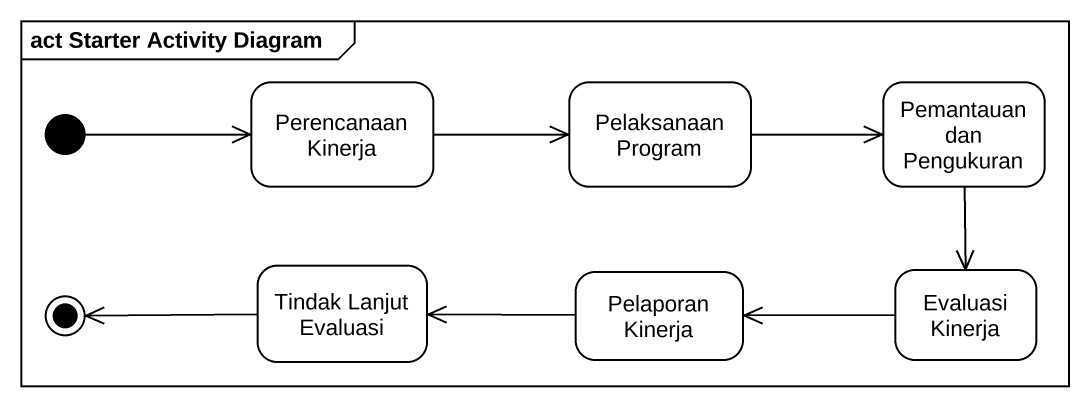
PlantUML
@startuml
mainframe act Starter Activity Diagram
hide empty description
state "Perencanaan Kinerja" as Perencanaan_Kinerja
state "Pelaksanaan Program" as Pelaksanaan_Program
state "Pemantauan dan Pengukuran" as Pemantauan_dan_Pengukuran
state "Tindak Lanjut Evaluasi" as Tindak_Lanjut_Evaluasi
state "Pelaporan Kinerja" as Pelaporan_Kinerja
state "Evaluasi Kinerja" as Evaluasi_Kinerja
[*] -right-> Perencanaan_Kinerja
Perencanaan_Kinerja -right-> Pelaksanaan_Program
Pelaksanaan_Program -right-> Pemantauan_dan_Pengukuran
Pemantauan_dan_Pengukuran --> Evaluasi_Kinerja
Pelaporan_Kinerja -left-> Tindak_Lanjut_Evaluasi
Evaluasi_Kinerja -left-> Pelaporan_Kinerja
Tindak_Lanjut_Evaluasi -left-> [*]
@enduml
